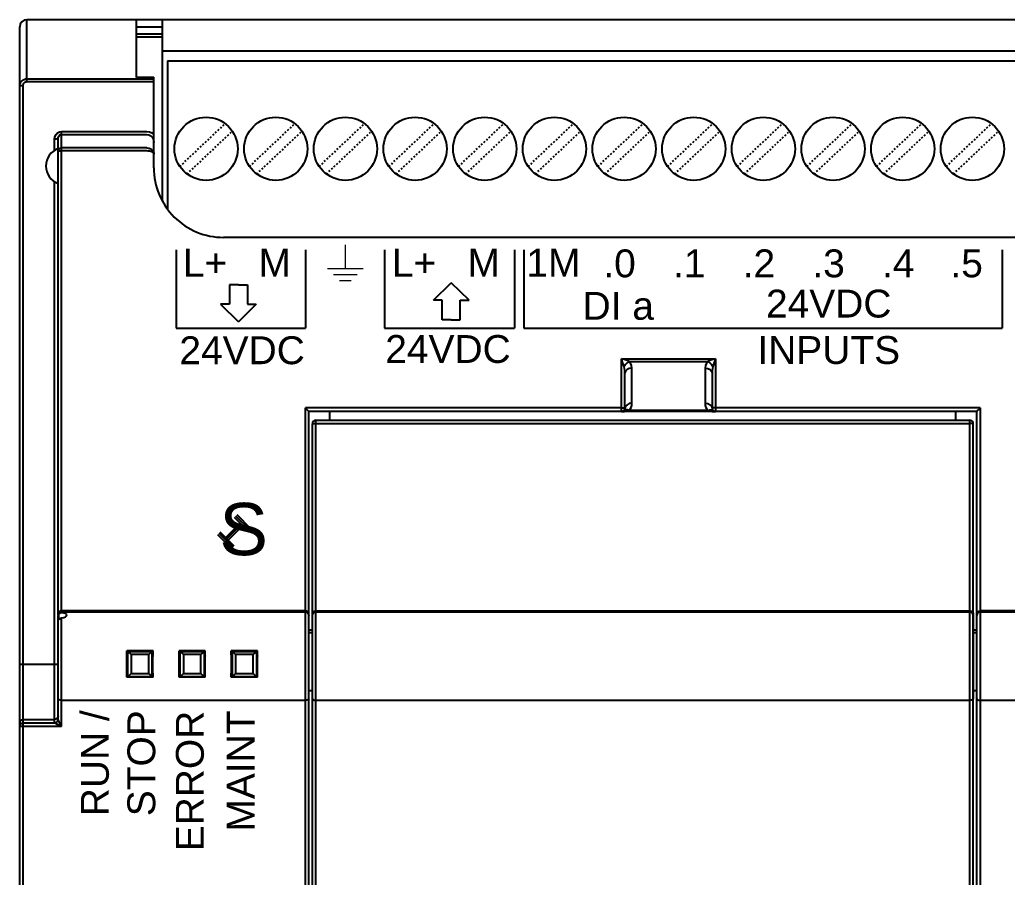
# Model space of a CAD drawing. Header units: inches. Extents: x 57 to 2760, y -193 to 2149.
# Drawn here: x 240 to 296.7, y 1693.6 to 1742.8 of the extents above; entities that cross this region are included whole.
import ezdxf

# ---------------------------------------------------------------- set-up
doc = ezdxf.new("R2010")
doc.units = ezdxf.units.IN
doc.header["$MEASUREMENT"] = 0
doc.linetypes.add('DOT', pattern=[0.2, 0.1, -0.1])
doc.styles.get("Standard").update_dxf_attribs({"font": 'arial.ttf'})

msp = doc.modelspace()

# ---------------------------------------------------------------- linework, layer by layer
at = {"color": 7, "linetype": 'Continuous'}
for p, q in [((239.97114, 1643.19462), (239.97114, 1742.39462)), ((240.37114, 1739.23994), (240.37114, 1742.79462)), ((329.57114, 1742.79462), (240.37114, 1742.79462)), ((246.67114, 1739.47104), (246.67114, 1742.79462)), ((246.67114, 1742.39462), (248.17114, 1742.39462)), ((248.17114, 1732.35813), (248.17114, 1742.79462)), ((246.67114, 1741.99462), (248.17114, 1741.99462)), ((248.17114, 1741.79462), (246.67114, 1741.79462)), ((305.17114, 1740.98462), (248.17114, 1740.98462)), ((248.46114, 1740.44462), (248.46114, 1731.90801)), ((248.46114, 1740.44462), (304.88114, 1740.44462)), ((240.17114, 1646.56641), (240.17114, 1739.02283)), ((240.37114, 1739.39967), (247.67114, 1739.39967)), ((240.37114, 1739.23994), (247.67114, 1739.23994)), ((246.67114, 1739.49763), (247.67114, 1739.49763)), ((247.67114, 1739.47104), (246.67114, 1739.47104)), ((247.67114, 1734.29462), (247.67114, 1739.49762)), ((242.37114, 1708.73047), (242.37114, 1736.3686)), ((242.37114, 1736.3686), (247.27114, 1736.3686)), ((242.37114, 1736.20602), (247.27114, 1736.20602)), ((241.97114, 1735.29265), (241.97114, 1735.93713)), ((242.17114, 1708.58396), (242.17114, 1735.96728)), ((247.27114, 1735.4303), (242.37114, 1735.4303)), ((247.27114, 1735.25745), (242.37114, 1735.25745)), ((241.97114, 1702.41023), (241.97114, 1733.49659)), ((315.67114, 1730.29462), (251.67117, 1730.29462)), ((274.52114, 1720.29462), (274.52114, 1723.33095)), ((274.62741, 1723.0108), (274.52114, 1723.33095)), ((274.6697, 1723.28107), (274.52114, 1723.33095)), ((274.52114, 1723.33095), (279.92114, 1723.33095)), ((274.78901, 1723.24028), (274.6697, 1723.28107)), ((274.88638, 1723.2064), (274.78901, 1723.24028)), ((274.96597, 1723.17812), (274.88638, 1723.2064)), ((274.96597, 1723.17812), (279.47631, 1723.17812)), ((279.553, 1723.20538), (279.47631, 1723.17812)), ((279.64893, 1723.23879), (279.553, 1723.20538)), ((279.76996, 1723.28018), (279.64893, 1723.23879)), ((279.92114, 1723.33095), (279.76996, 1723.28018)), ((279.84941, 1723.11541), (279.77286, 1722.88252)), ((279.92114, 1723.33095), (279.84941, 1723.11541)), ((279.92114, 1723.33095), (279.92114, 1720.29462)), ((274.66942, 1722.88252), (274.62741, 1723.0108)), ((275.12114, 1720.77055), (275.12114, 1722.78458)), ((279.32114, 1722.78458), (279.32114, 1720.77055)), ((274.72114, 1720.49462), (274.72114, 1722.50865)), ((279.72114, 1722.50865), (279.72114, 1720.49462)), ((256.37114, 1667.5811), (256.37114, 1720.50814)), ((274.52114, 1720.50814), (256.37114, 1720.50814)), ((256.57114, 1708.66673), (256.57114, 1720.29507)), ((256.57114, 1667.79417), (256.57114, 1720.29507)), ((294.92114, 1720.29462), (256.57114, 1720.29462)), ((257.77114, 1719.79462), (257.77114, 1720.29462)), ((279.92114, 1720.29462), (274.52114, 1720.29462)), ((274.73927, 1720.3968), (274.66594, 1720.35665)), ((274.73412, 1720.30764), (274.79633, 1720.3169)), ((279.48675, 1720.35666), (274.95552, 1720.35666)), ((279.70301, 1720.3968), (279.77635, 1720.35666)), ((279.81582, 1720.29773), (279.92114, 1720.29462)), ((295.12114, 1720.50814), (279.92114, 1720.50814)), ((293.72114, 1719.79462), (293.72114, 1720.29462)), ((294.92114, 1667.79417), (294.92114, 1720.29507)), ((295.12114, 1720.50814), (295.12114, 1667.5811)), ((256.97114, 1668.29462), (256.97114, 1719.79462)), ((256.97114, 1719.79462), (294.52114, 1719.79462)), ((256.97114, 1719.79462), (294.52114, 1719.79462)), ((294.52114, 1668.29462), (294.52114, 1719.79462)), ((256.77114, 1668.49462), (256.77114, 1719.59462)), ((256.97114, 1719.6077), (294.52114, 1719.6077)), ((294.72114, 1668.49462), (294.72114, 1719.59462)), ((242.18636, 1708.66021), (242.17114, 1708.58396)), ((242.18407, 1708.61279), (242.17114, 1708.54547)), ((242.17114, 1702.60947), (242.17114, 1708.54547)), ((242.22114, 1708.67134), (242.18407, 1708.61279)), ((242.22114, 1708.36352), (242.22114, 1708.67134)), ((256.37114, 1708.8506), (242.37114, 1708.8506)), ((256.37114, 1708.7832), (242.37114, 1708.7832)), ((242.37114, 1702.21162), (242.37114, 1708.44026)), ((256.55592, 1708.66021), (256.57114, 1708.58396)), ((256.57114, 1681.79818), (256.57114, 1708.58396)), ((256.97114, 1708.8506), (294.52114, 1708.8506)), ((294.52114, 1708.7832), (256.97114, 1708.7832)), ((294.72114, 1708.58396), (294.69434, 1708.68358)), ((294.70539, 1708.73824), (294.72114, 1708.66673)), ((294.72114, 1708.66673), (294.72114, 1703.79106)), ((327.57114, 1708.8506), (295.12114, 1708.8506)), ((327.57114, 1708.7832), (295.12114, 1708.7832)), ((256.77114, 1707.74748), (256.57114, 1707.74748)), ((256.77114, 1707.58777), (256.57114, 1707.58777)), ((294.92114, 1707.74748), (294.72114, 1707.74748)), ((294.92114, 1707.58777), (294.72114, 1707.58777)), ((246.11947, 1706.54629), (246.16438, 1706.50138)), ((247.62281, 1706.54629), (246.11947, 1706.54629)), ((246.16438, 1706.50138), (246.19361, 1706.50086)), ((246.19361, 1706.50086), (246.20823, 1706.5006)), ((247.53405, 1706.5006), (246.20823, 1706.5006)), ((247.37715, 1706.33677), (246.36513, 1706.33677)), ((247.53405, 1706.5006), (247.5779, 1706.50138)), ((247.62281, 1706.54629), (247.5779, 1706.50138)), ((247.6221, 1706.30786), (247.60425, 1706.29458)), ((247.60425, 1706.29458), (247.62186, 1706.22888)), ((249.16438, 1706.50138), (249.11947, 1706.54629)), ((250.62281, 1706.54629), (249.11947, 1706.54629)), ((249.13803, 1706.29458), (249.12041, 1706.22888)), ((249.14572, 1706.01794), (249.14417, 1706.1434)), ((249.16438, 1706.50138), (249.19361, 1706.50086)), ((249.19361, 1706.50086), (249.20823, 1706.5006)), ((250.53405, 1706.5006), (249.20823, 1706.5006)), ((250.37715, 1706.33677), (249.36513, 1706.33677)), ((250.53405, 1706.5006), (250.5779, 1706.50138)), ((250.5779, 1706.50138), (250.62281, 1706.54629)), ((250.6221, 1706.30786), (250.60425, 1706.29458)), ((250.60425, 1706.29458), (250.62186, 1706.22888)), ((252.16438, 1706.50138), (252.11947, 1706.54629)), ((253.62281, 1706.54629), (252.11947, 1706.54629)), ((252.13803, 1706.29458), (252.12041, 1706.22888)), ((252.14572, 1706.01794), (252.14417, 1706.1434)), ((252.16438, 1706.50138), (252.19361, 1706.50086)), ((252.19361, 1706.50086), (252.20823, 1706.5006)), ((253.53405, 1706.5006), (252.20823, 1706.5006)), ((253.37715, 1706.33677), (252.36513, 1706.33677)), ((253.53405, 1706.5006), (253.5779, 1706.50138)), ((253.5779, 1706.50138), (253.62281, 1706.54629)), ((253.6221, 1706.30786), (253.60425, 1706.29458)), ((253.60425, 1706.29458), (253.62186, 1706.22888)), ((239.97114, 1705.79462), (242.17114, 1705.79462)), ((247.59575, 1705.8733), (247.59574, 1705.71831)), ((247.59574, 1705.71831), (247.59656, 1705.5705)), ((247.59658, 1706.02065), (247.59575, 1705.8733)), ((247.59656, 1705.5705), (247.59813, 1705.44499)), ((249.14569, 1705.56763), (249.14653, 1705.71511)), ((249.14654, 1705.87047), (249.14572, 1706.01794)), ((249.14653, 1705.71511), (249.14654, 1705.87047)), ((250.59575, 1705.8733), (250.59574, 1705.71831)), ((250.59574, 1705.71831), (250.59656, 1705.5705)), ((250.59658, 1706.02065), (250.59575, 1705.8733)), ((250.59656, 1705.5705), (250.59813, 1705.44499)), ((252.14569, 1705.56763), (252.14653, 1705.71511)), ((252.14654, 1705.87047), (252.14572, 1706.01794)), ((252.14653, 1705.71511), (252.14654, 1705.87047)), ((253.59575, 1705.8733), (253.59574, 1705.71831)), ((253.59574, 1705.71831), (253.59656, 1705.5705)), ((253.59658, 1706.02065), (253.59575, 1705.8733)), ((253.59656, 1705.5705), (253.59813, 1705.44499)), ((246.11947, 1705.04295), (246.16438, 1705.08786)), ((247.62281, 1705.04295), (246.11947, 1705.04295)), ((246.20822, 1705.08864), (246.16438, 1705.08786)), ((246.20822, 1705.08864), (247.53406, 1705.08864)), ((246.36513, 1705.25247), (247.37715, 1705.25247)), ((247.54867, 1705.08838), (247.53406, 1705.08864)), ((247.5779, 1705.08786), (247.54867, 1705.08838)), ((247.62281, 1705.04295), (247.5779, 1705.08786)), ((247.60425, 1705.29466), (247.62187, 1705.36036)), ((249.16438, 1705.08786), (249.11947, 1705.04295)), ((250.62281, 1705.04295), (249.11947, 1705.04295)), ((249.12018, 1705.28138), (249.13803, 1705.29466)), ((249.13803, 1705.29466), (249.12041, 1705.36036)), ((249.20822, 1705.08864), (249.16438, 1705.08786)), ((249.20822, 1705.08864), (250.53406, 1705.08864)), ((249.36513, 1705.25247), (250.37715, 1705.25247)), ((250.5779, 1705.08786), (250.53406, 1705.08864)), ((250.5779, 1705.08786), (250.62281, 1705.04295)), ((250.60425, 1705.29466), (250.62187, 1705.36036)), ((252.16438, 1705.08786), (252.11947, 1705.04295)), ((253.62281, 1705.04295), (252.11947, 1705.04295)), ((252.12018, 1705.28138), (252.13803, 1705.29466)), ((252.13803, 1705.29466), (252.12041, 1705.36036)), ((252.20822, 1705.08864), (252.16438, 1705.08786)), ((252.20822, 1705.08864), (253.53406, 1705.08864)), ((252.36513, 1705.25247), (253.37715, 1705.25247)), ((253.5779, 1705.08786), (253.53406, 1705.08864)), ((253.5779, 1705.08786), (253.62281, 1705.04295)), ((253.60425, 1705.29466), (253.62187, 1705.36036)), ((256.77114, 1704.2614), (256.57114, 1704.2614)), ((294.92114, 1704.2614), (294.72114, 1704.2614)), ((256.37114, 1703.71075), (242.37114, 1703.71075)), ((294.52114, 1703.71075), (256.97114, 1703.71075)), ((327.57114, 1703.71075), (295.12114, 1703.71075)), ((240.17114, 1702.6068), (241.97114, 1702.6068)), ((241.97356, 1702.40638), (240.17114, 1702.40638)), ((242.37114, 1702.21162), (240.17114, 1702.21162)), ((242.04681, 1702.37193), (242.00943, 1702.3899)), ((242.13293, 1702.32986), (242.04681, 1702.37193)), ((242.19029, 1702.57067), (242.1783, 1702.5939)), ((242.23593, 1702.48079), (242.19029, 1702.57067)), ((242.37114, 1702.21162), (242.23593, 1702.48079))]:
    msp.add_line(p, q, dxfattribs=at)
at = {"linetype": 'DOT'}
for p, q in [((249.16529, 1734.37139), (251.76437, 1736.83344)), ((253.16529, 1734.37139), (255.76437, 1736.83344)), ((257.16529, 1734.37139), (259.76437, 1736.83344)), ((261.16529, 1734.37139), (263.76437, 1736.83344)), ((265.16529, 1734.37139), (267.76437, 1736.83344)), ((269.16529, 1734.37139), (271.76437, 1736.83344)), ((273.16529, 1734.37139), (275.76437, 1736.83344)), ((277.16529, 1734.37139), (279.76437, 1736.83344)), ((281.16529, 1734.37139), (283.76437, 1736.83344)), ((285.16529, 1734.37139), (287.76437, 1736.83344)), ((289.16529, 1734.37139), (291.76437, 1736.83344)), ((293.16529, 1734.37139), (295.76437, 1736.83344)), ((249.57791, 1733.9358), (252.17699, 1736.39785)), ((253.57791, 1733.9358), (256.17699, 1736.39785)), ((257.57791, 1733.9358), (260.17699, 1736.39785)), ((261.57791, 1733.9358), (264.17699, 1736.39785)), ((265.57791, 1733.9358), (268.17699, 1736.39785)), ((269.57791, 1733.9358), (272.17699, 1736.39785)), ((273.57791, 1733.9358), (276.17699, 1736.39785)), ((277.57791, 1733.9358), (280.17699, 1736.39785)), ((281.57791, 1733.9358), (284.17699, 1736.39785)), ((285.57791, 1733.9358), (288.17699, 1736.39785)), ((289.57791, 1733.9358), (292.17699, 1736.39785)), ((293.57791, 1733.9358), (296.17699, 1736.39785))]:
    msp.add_line(p, q, dxfattribs=at)
for p, q in [((248.95614, 1729.58839), (248.95614, 1725.07481)), ((256.38614, 1729.58839), (256.38614, 1725.07481)), ((260.91139, 1729.5888), (260.91139, 1725.07521)), ((268.38614, 1729.5888), (268.38614, 1725.07521)), ((268.91139, 1729.5888), (268.91139, 1725.07521)), ((296.38614, 1729.5888), (296.38614, 1725.07521)), ((263.71885, 1726.68158), (264.74695, 1727.67906)), ((265.77506, 1726.68158), (264.74695, 1727.67906)), ((252.52574, 1727.57041), (252.01169, 1727.57041)), ((252.01169, 1727.57041), (252.01169, 1726.45202)), ((252.52574, 1727.57041), (253.03979, 1727.57041)), ((253.03979, 1727.57041), (253.03979, 1726.45202)), ((264.23291, 1726.68158), (263.71885, 1726.68158)), ((264.23291, 1725.56319), (264.23291, 1726.68158)), ((265.261, 1725.56319), (265.261, 1726.68158)), ((265.261, 1726.68158), (265.77506, 1726.68158)), ((252.01169, 1726.45202), (251.49764, 1726.45202)), ((251.49764, 1726.45202), (252.52574, 1725.45454)), ((253.55384, 1726.45202), (252.52574, 1725.45454)), ((253.03979, 1726.45202), (253.55384, 1726.45202)), ((264.74696, 1725.56319), (264.23291, 1725.56319)), ((264.74695, 1725.56319), (265.261, 1725.56319)), ((248.95614, 1725.07481), (256.38614, 1725.07481)), ((260.91139, 1725.07521), (268.38614, 1725.07521)), ((268.91139, 1725.07521), (296.38614, 1725.07521)), ((252.28677, 1714.23342), (253.08845, 1713.4415)), ((252.35704, 1714.30458), (253.15871, 1713.51266)), ((252.4273, 1714.37574), (253.22897, 1713.58382)), ((252.63602, 1713.89182), (251.79746, 1713.05359)), ((252.70671, 1713.8211), (251.86816, 1712.98286)), ((252.77741, 1713.75037), (251.93885, 1712.91214)), ((251.3268, 1713.23651), (252.12847, 1712.44459)), ((251.39706, 1713.30766), (252.19874, 1712.51575)), ((251.46732, 1713.37882), (252.269, 1712.58691))]:
    msp.add_line(p, q)
at = {"color": 7, "linetype": 'Continuous', "lineweight": 15}
for p, q in [((258.66764, 1728.50506), (258.66764, 1729.87006)), ((257.64389, 1728.50506), (259.69139, 1728.50506)), ((257.98514, 1728.16381), (259.35014, 1728.16381)), ((258.32639, 1727.82256), (259.00889, 1727.82256))]:
    msp.add_line(p, q, dxfattribs=at)
at = {"color": 7, "linetype": 'Continuous'}
for points in [[(239.97114, 1738.98957), (239.97566, 1739.05103), (239.99043, 1739.1154), (240.01666, 1739.17957), (240.05455, 1739.24022), (240.10333, 1739.29418), (240.16152, 1739.33884), (240.22724, 1739.37221), (240.29802, 1739.39276), (240.37114, 1739.39967)], [(239.97114, 1738.98957), (239.99793, 1739.0062), (240.07114, 1739.01838), (240.17114, 1739.02283)], [(240.17114, 1739.02283), (240.1734, 1739.05536), (240.18078, 1739.08944), (240.19389, 1739.12341), (240.21283, 1739.15552), (240.23722, 1739.18409), (240.26632, 1739.20773), (240.29918, 1739.2254), (240.33457, 1739.23628), (240.37114, 1739.23994)], [(241.97114, 1735.93713), (241.99284, 1736.07728), (242.05386, 1736.19985), (242.14451, 1736.29262), (242.25324, 1736.34938), (242.37114, 1736.3686)], [(242.17114, 1735.96728), (242.18197, 1736.04476), (242.2125, 1736.11264), (242.25787, 1736.16403), (242.31229, 1736.19544), (242.37114, 1736.20602)], [(247.27114, 1736.3686), (247.4137, 1736.35006), (247.54924, 1736.29482), (247.67114, 1736.20376)], [(247.27114, 1736.20602), (247.38861, 1736.18596), (247.49762, 1736.1261), (247.5883, 1736.02838), (247.64943, 1735.89911), (247.67114, 1735.75145)], [(242.17114, 1735.9673), (242.14434, 1735.95222), (242.07114, 1735.94117), (241.97114, 1735.93713)], [(242.17114, 1735.23711), (242.18636, 1735.31104), (242.22972, 1735.37372), (242.2946, 1735.41559), (242.37114, 1735.4303)], [(242.37114, 1735.25745), (242.29435, 1735.2559), (242.22909, 1735.25143), (242.186, 1735.24481), (242.17114, 1735.23711)], [(247.27115, 1735.4303), (247.33808, 1735.42535), (247.39673, 1735.41256), (247.44702, 1735.39458), (247.48982, 1735.37325), (247.52645, 1735.34958), (247.55818, 1735.32385), (247.58619, 1735.29569), (247.61094, 1735.26463), (247.63195, 1735.23099), (247.6487, 1735.19542), (247.66087, 1735.15858), (247.66838, 1735.12073), (247.67114, 1735.07956)], [(247.67114, 1735.07959), (247.66838, 1735.10046), (247.66087, 1735.11964), (247.6487, 1735.13832), (247.63196, 1735.15636), (247.61096, 1735.17341), (247.58621, 1735.18916), (247.5582, 1735.20345), (247.52647, 1735.2165), (247.48986, 1735.2285), (247.44707, 1735.23932), (247.3968, 1735.24845), (247.33816, 1735.25494), (247.27125, 1735.25745)], [(274.96597, 1723.17812), (274.84653, 1723.10166), (274.74307, 1722.99853), (274.66942, 1722.88252)], [(275.12114, 1722.78458), (275.10135, 1722.93403), (275.04761, 1723.06593), (274.96597, 1723.17812)], [(279.47631, 1723.17812), (279.39441, 1723.06554), (279.34065, 1722.93303), (279.32114, 1722.78458)], [(279.47631, 1723.17812), (279.59575, 1723.10167), (279.69921, 1722.99853), (279.77286, 1722.88252)], [(274.72114, 1722.50865), (274.71453, 1722.65075), (274.69663, 1722.77603), (274.66942, 1722.88252)], [(275.12114, 1722.78458), (274.96808, 1722.76358), (274.83831, 1722.70377), (274.75159, 1722.61425), (274.72114, 1722.50865)], [(279.32114, 1722.78458), (279.47421, 1722.76357), (279.60398, 1722.70376), (279.69069, 1722.61424), (279.72114, 1722.50865)], [(279.77286, 1722.88252), (279.74558, 1722.77569), (279.72765, 1722.64977), (279.72114, 1722.50866)], [(256.57114, 1720.29507), (256.55632, 1720.31495), (256.5212, 1720.35381), (256.47503, 1720.40249), (256.42341, 1720.4555), (256.37114, 1720.50814)], [(274.52114, 1720.50814), (274.59544, 1720.50717), (274.66058, 1720.50431), (274.70562, 1720.49984), (274.72114, 1720.49462)], [(274.52114, 1720.29462), (274.59631, 1720.2962), (274.66741, 1720.30065), (274.73412, 1720.30764)], [(275.12114, 1720.77055), (274.96807, 1720.74955), (274.8383, 1720.68973), (274.75159, 1720.60021), (274.72114, 1720.49462)], [(274.95552, 1720.35667), (274.84006, 1720.3968), (274.73927, 1720.3968)], [(274.79633, 1720.3169), (274.85399, 1720.32822), (274.90712, 1720.3415), (274.95553, 1720.35666)], [(274.95552, 1720.35666), (275.02163, 1720.43962), (275.07361, 1720.5365), (275.10826, 1720.64689), (275.12114, 1720.77055)], [(279.32114, 1720.77055), (279.33402, 1720.64688), (279.36867, 1720.53649), (279.42065, 1720.43961), (279.48675, 1720.35666)], [(279.32114, 1720.77055), (279.47421, 1720.74955), (279.60398, 1720.68973), (279.69069, 1720.60021), (279.72114, 1720.49462)], [(279.48675, 1720.35666), (279.54864, 1720.33783), (279.6294, 1720.31986)], [(279.48676, 1720.35665), (279.60222, 1720.3968), (279.70301, 1720.3968)], [(279.6294, 1720.31986), (279.71856, 1720.30636), (279.81582, 1720.29773)], [(279.92114, 1720.50814), (279.84684, 1720.50717), (279.7817, 1720.50431), (279.73666, 1720.49984), (279.72114, 1720.49462)], [(294.92114, 1720.29507), (294.93596, 1720.31495), (294.97107, 1720.35381), (295.01725, 1720.40249), (295.06886, 1720.4555), (295.12114, 1720.50814)], [(256.77114, 1719.59462), (256.79684, 1719.60104), (256.87016, 1719.60591), (256.97114, 1719.6077)], [(294.72114, 1719.59462), (294.69544, 1719.60104), (294.62212, 1719.60591), (294.52114, 1719.6077)], [(242.17114, 1708.66673), (242.18185, 1708.7261), (242.21137, 1708.77733), (242.25514, 1708.81651), (242.30984, 1708.84175), (242.37114, 1708.8506)], [(242.37114, 1708.7832), (242.2946, 1708.76804), (242.22972, 1708.72485), (242.18636, 1708.66021)], [(242.37114, 1708.73047), (242.316, 1708.72631), (242.26359, 1708.70549), (242.22114, 1708.67134)], [(242.22114, 1708.36352), (242.26359, 1708.39904), (242.316, 1708.42541), (242.37114, 1708.44026)], [(242.67114, 1708.6137), (242.65019, 1708.65723), (242.58898, 1708.69181), (242.49286, 1708.71616), (242.37114, 1708.73047)], [(242.37114, 1708.44026), (242.49286, 1708.47079), (242.58898, 1708.5145), (242.65019, 1708.56439), (242.67114, 1708.6137)], [(256.54076, 1708.76415), (256.50099, 1708.80657), (256.44409, 1708.83793), (256.37114, 1708.8506)], [(256.37114, 1708.7832), (256.44768, 1708.76804), (256.51256, 1708.72485), (256.55592, 1708.66021)], [(256.57114, 1708.66673), (256.56382, 1708.71601), (256.54076, 1708.76415)], [(256.77114, 1708.66673), (256.78684, 1708.73814), (256.82928, 1708.79634), (256.89403, 1708.83638), (256.97114, 1708.8506)], [(256.77114, 1708.58396), (256.79793, 1708.68358), (256.87114, 1708.75651), (256.97114, 1708.7832)], [(294.52114, 1708.8506), (294.59813, 1708.83643), (294.66275, 1708.79657), (294.70539, 1708.73824)], [(294.69434, 1708.68358), (294.62114, 1708.75651), (294.52114, 1708.7832)], [(294.92114, 1708.66673), (294.92846, 1708.71601), (294.95152, 1708.76415), (294.99129, 1708.80657), (295.04819, 1708.83793), (295.12114, 1708.8506)], [(295.12114, 1708.7832), (295.0446, 1708.76804), (294.97972, 1708.72485), (294.93636, 1708.66021), (294.92114, 1708.58396)], [(242.17114, 1708.23765), (242.18407, 1708.30498), (242.22114, 1708.36352)], [(246.11947, 1705.04295), (246.12095, 1705.54183), (246.12095, 1706.04776), (246.11947, 1706.54629)], [(246.16438, 1706.50138), (246.16579, 1706.03173), (246.16579, 1705.55779), (246.16438, 1705.08786)], [(246.20823, 1706.5006), (246.25878, 1706.44626), (246.31113, 1706.39166), (246.36513, 1706.33677)], [(246.36519, 1706.33677), (246.3658, 1705.61338), (246.36519, 1705.25247)], [(247.37709, 1705.25247), (247.37648, 1705.97584), (247.37709, 1706.33677)], [(247.53405, 1706.5006), (247.4835, 1706.44626), (247.43115, 1706.39166), (247.37715, 1706.33677)], [(247.5779, 1705.08786), (247.57649, 1705.55779), (247.57649, 1706.03173), (247.5779, 1706.50138)], [(247.60425, 1706.29458), (247.60287, 1706.28726), (247.60156, 1706.26804), (247.60032, 1706.23771), (247.59918, 1706.1969), (247.59816, 1706.1463), (247.59658, 1706.02065)], [(247.62281, 1705.04295), (247.62133, 1705.54183), (247.62133, 1706.04776), (247.62281, 1706.54629)], [(249.11947, 1705.04295), (249.12095, 1705.54183), (249.12095, 1706.04776), (249.11947, 1706.54629)], [(249.14417, 1706.1434), (249.14315, 1706.19476), (249.14198, 1706.2369), (249.14071, 1706.26826), (249.13937, 1706.28758), (249.13803, 1706.29458)], [(249.16438, 1706.50138), (249.16579, 1706.03173), (249.16579, 1705.55779), (249.16438, 1705.08786)], [(249.20823, 1706.5006), (249.25878, 1706.44626), (249.31112, 1706.39167), (249.36513, 1706.33677)], [(249.36519, 1706.33677), (249.3658, 1705.61338), (249.36519, 1705.25247)], [(250.37709, 1705.25247), (250.37648, 1705.97584), (250.37709, 1706.33677)], [(250.53405, 1706.5006), (250.4835, 1706.44626), (250.43116, 1706.39167), (250.37715, 1706.33677)], [(250.5779, 1705.08786), (250.57649, 1705.55779), (250.57649, 1706.03173), (250.5779, 1706.50138)], [(250.60425, 1706.29458), (250.60287, 1706.28726), (250.60156, 1706.26804), (250.60032, 1706.23771), (250.59918, 1706.1969), (250.59816, 1706.1463), (250.59658, 1706.02065)], [(250.62281, 1705.04295), (250.62133, 1705.54183), (250.62133, 1706.04776), (250.62281, 1706.54629)], [(252.11947, 1705.04295), (252.12095, 1705.54183), (252.12095, 1706.04776), (252.11947, 1706.54629)], [(252.14417, 1706.1434), (252.14315, 1706.19476), (252.14198, 1706.2369), (252.14071, 1706.26826), (252.13937, 1706.28758), (252.13803, 1706.29458)], [(252.16438, 1706.50138), (252.16579, 1706.03173), (252.16579, 1705.55779), (252.16438, 1705.08786)], [(252.20823, 1706.5006), (252.25877, 1706.44627), (252.31112, 1706.39167), (252.36513, 1706.33677)], [(252.36519, 1706.33677), (252.3658, 1705.61338), (252.36519, 1705.25247)], [(253.37709, 1705.25247), (253.37648, 1705.97584), (253.37709, 1706.33677)], [(253.53405, 1706.5006), (253.48351, 1706.44627), (253.43116, 1706.39167), (253.37715, 1706.33677)], [(253.5779, 1705.08786), (253.57649, 1705.55779), (253.57649, 1706.03173), (253.5779, 1706.50138)], [(253.60425, 1706.29458), (253.60287, 1706.28726), (253.60156, 1706.26804), (253.60032, 1706.23771), (253.59918, 1706.1969), (253.59816, 1706.1463), (253.59658, 1706.02065)], [(253.62281, 1705.04295), (253.62133, 1705.54183), (253.62133, 1706.04776), (253.62281, 1706.54629)], [(249.13803, 1705.29466), (249.13937, 1705.30168), (249.14068, 1705.32039), (249.14192, 1705.35042), (249.14307, 1705.39128), (249.1441, 1705.44201), (249.14569, 1705.56763)], [(252.13803, 1705.29466), (252.13937, 1705.30168), (252.14068, 1705.32039), (252.14192, 1705.35042), (252.14307, 1705.39128), (252.1441, 1705.44201), (252.14569, 1705.56763)], [(246.20822, 1705.08864), (246.25878, 1705.14298), (246.31113, 1705.19758), (246.36513, 1705.25247)], [(247.53406, 1705.08864), (247.4835, 1705.14298), (247.43115, 1705.19758), (247.37715, 1705.25247)], [(247.59813, 1705.44499), (247.59914, 1705.39423), (247.60028, 1705.35279), (247.60153, 1705.32167), (247.60287, 1705.30198), (247.60425, 1705.29466)], [(249.20822, 1705.08864), (249.25878, 1705.14298), (249.31112, 1705.19757), (249.36513, 1705.25247)], [(250.53406, 1705.08864), (250.4835, 1705.14298), (250.43115, 1705.19757), (250.37715, 1705.25247)], [(250.59813, 1705.44499), (250.59914, 1705.39423), (250.60028, 1705.35279), (250.60153, 1705.32167), (250.60287, 1705.30198), (250.60425, 1705.29466)], [(252.20822, 1705.08864), (252.25877, 1705.14297), (252.31112, 1705.19757), (252.36513, 1705.25247)], [(253.53406, 1705.08864), (253.48351, 1705.14297), (253.43116, 1705.19757), (253.37715, 1705.25247)], [(253.59813, 1705.44499), (253.59914, 1705.39423), (253.60028, 1705.35279), (253.60153, 1705.32167), (253.60287, 1705.30198), (253.60425, 1705.29466)], [(242.37114, 1703.71075), (242.2967, 1703.7164), (242.23188, 1703.73307), (242.18776, 1703.75859), (242.17114, 1703.79106)], [(256.57114, 1703.79106), (256.55724, 1703.76123), (256.51595, 1703.73529), (256.45108, 1703.71731), (256.37114, 1703.71075)], [(256.77114, 1703.79106), (256.79586, 1703.75195), (256.86739, 1703.72219), (256.97114, 1703.71075)], [(294.72114, 1703.79106), (294.69642, 1703.75195), (294.62489, 1703.72219), (294.52114, 1703.71075)], [(294.92114, 1703.79106), (294.93504, 1703.76123), (294.97633, 1703.73529), (295.0412, 1703.71731), (295.12114, 1703.71075)], [(242.17114, 1702.80604), (242.15592, 1702.72979), (242.11256, 1702.66515)], [(239.97114, 1702.40756), (239.98636, 1702.4838), (240.02972, 1702.54844), (240.0946, 1702.59163), (240.17114, 1702.6068)], [(240.17114, 1702.40638), (240.13084, 1702.40229), (240.08854, 1702.38859), (240.04685, 1702.36323), (240.00962, 1702.32464), (239.98207, 1702.27212), (239.97114, 1702.20714)], [(240.17114, 1702.21162), (240.09412, 1702.21128), (240.0284, 1702.21028), (239.98574, 1702.20882), (239.97114, 1702.20714)], [(242.11256, 1702.66515), (242.04768, 1702.62196), (241.97114, 1702.6068)], [(242.17114, 1702.60947), (242.14434, 1702.50985), (242.07114, 1702.43693), (241.97114, 1702.41023)], [(241.97356, 1702.40638), (241.97175, 1702.4083), (241.97114, 1702.41023)], [(242.17235, 1702.6051), (242.14492, 1702.50625), (242.07227, 1702.43362), (241.97356, 1702.40638)], [(242.00943, 1702.3899), (241.9959, 1702.39629), (241.98546, 1702.40114), (241.9781, 1702.40446), (241.97356, 1702.40638)], [(242.37114, 1702.21162), (242.31077, 1702.24176), (242.13293, 1702.32986)], [(242.17235, 1702.6051), (242.17145, 1702.60727), (242.17114, 1702.60947)], [(242.1783, 1702.5939), (242.17462, 1702.60091), (242.17235, 1702.6051)]]:
    msp.add_lwpolyline(points, dxfattribs=at)
for centre in [(250.67114, 1735.38462), (254.67114, 1735.38462), (258.67114, 1735.38462), (262.67114, 1735.38462), (266.67114, 1735.38462), (270.67114, 1735.38462), (274.67114, 1735.38462), (278.67114, 1735.38462), (282.67114, 1735.38462), (286.67114, 1735.38462), (290.67114, 1735.38462), (294.67114, 1735.38462)]:
    msp.add_circle(centre, 1.815, dxfattribs=at)
for centre, radius, start, end in [((240.37114, 1742.39462), 0.4, 90, 180), ((242.53542, 1734.39462), 1.06429, 110.01596, 249.98404), ((251.67114, 1734.29462), 4, 179.999896, 270.000384), ((274.52114, 1720.49462), 0.2, 270, 0), ((279.92114, 1720.49462), 0.2, 180, 270), ((256.97114, 1719.59462), 0.2, 90, 180), ((256.97114, 1719.59462), 0.2, 90, 180), ((294.52114, 1719.59462), 0.2, 0, 90)]:
    msp.add_arc(centre, radius, start, end, dxfattribs=at)

# ---------------------------------------------------------------- texts
for s, insert, char_height, width, attachment_point in [('L+', (250.6116, 1729.64244), 1.6, 5.3067617, 2), ('M', (254.6116, 1729.64244), 1.6, 5.3067617, 2), ('L+', (262.6116, 1729.64244), 1.6, 5.3067617, 2), ('M', (266.6116, 1729.64244), 1.6, 5.3067617, 2), ('1M', (270.6116, 1729.64244), 1.6, 5.3067617, 2), ('.0', (274.41166, 1729.60469), 1.6, 5.3067617, 2), ('.1', (278.41166, 1729.60469), 1.6, 5.3067617, 2), ('.2', (282.41166, 1729.60469), 1.6, 5.3067617, 2), ('.3', (286.41166, 1729.60469), 1.6, 5.3067617, 2), ('.4', (290.41166, 1729.60469), 1.6, 5.3067617, 2), ('.5', (294.33926, 1729.60569), 1.6, 5.3067617, 2), ('DI a', (274.33646, 1727.16739), 1.6, 5.3067617, 2), ('24VDC INPUTS', (286.42105, 1723.00449), 1.6, 12.9076364, 8), ('24VDC', (252.73754, 1724.61501), 1.6, 12.4032, 2), ('24VDC', (264.56025, 1724.68657), 1.6, 8.5528889, 2), ('S', (251.42862, 1715.04713), 3, 4.2892434, 1)]:
    msp.add_mtext(s, dxfattribs=dict(insert=insert, char_height=char_height, width=width, attachment_point=attachment_point))
at = {"char_height": 1.6, "attachment_point": 9, "rotation": 90}
for s, insert, width in [('RUN / STOP', (247.77405, 1703.13943), 9.5677193), ('ERROR', (250.56087, 1703.11358), 6.5757193), ('MAINT', (253.46063, 1703.12775), 6.1462456)]:
    msp.add_mtext(s, dxfattribs=dict(at, insert=insert, width=width))

doc.saveas('drawing.dxf')
